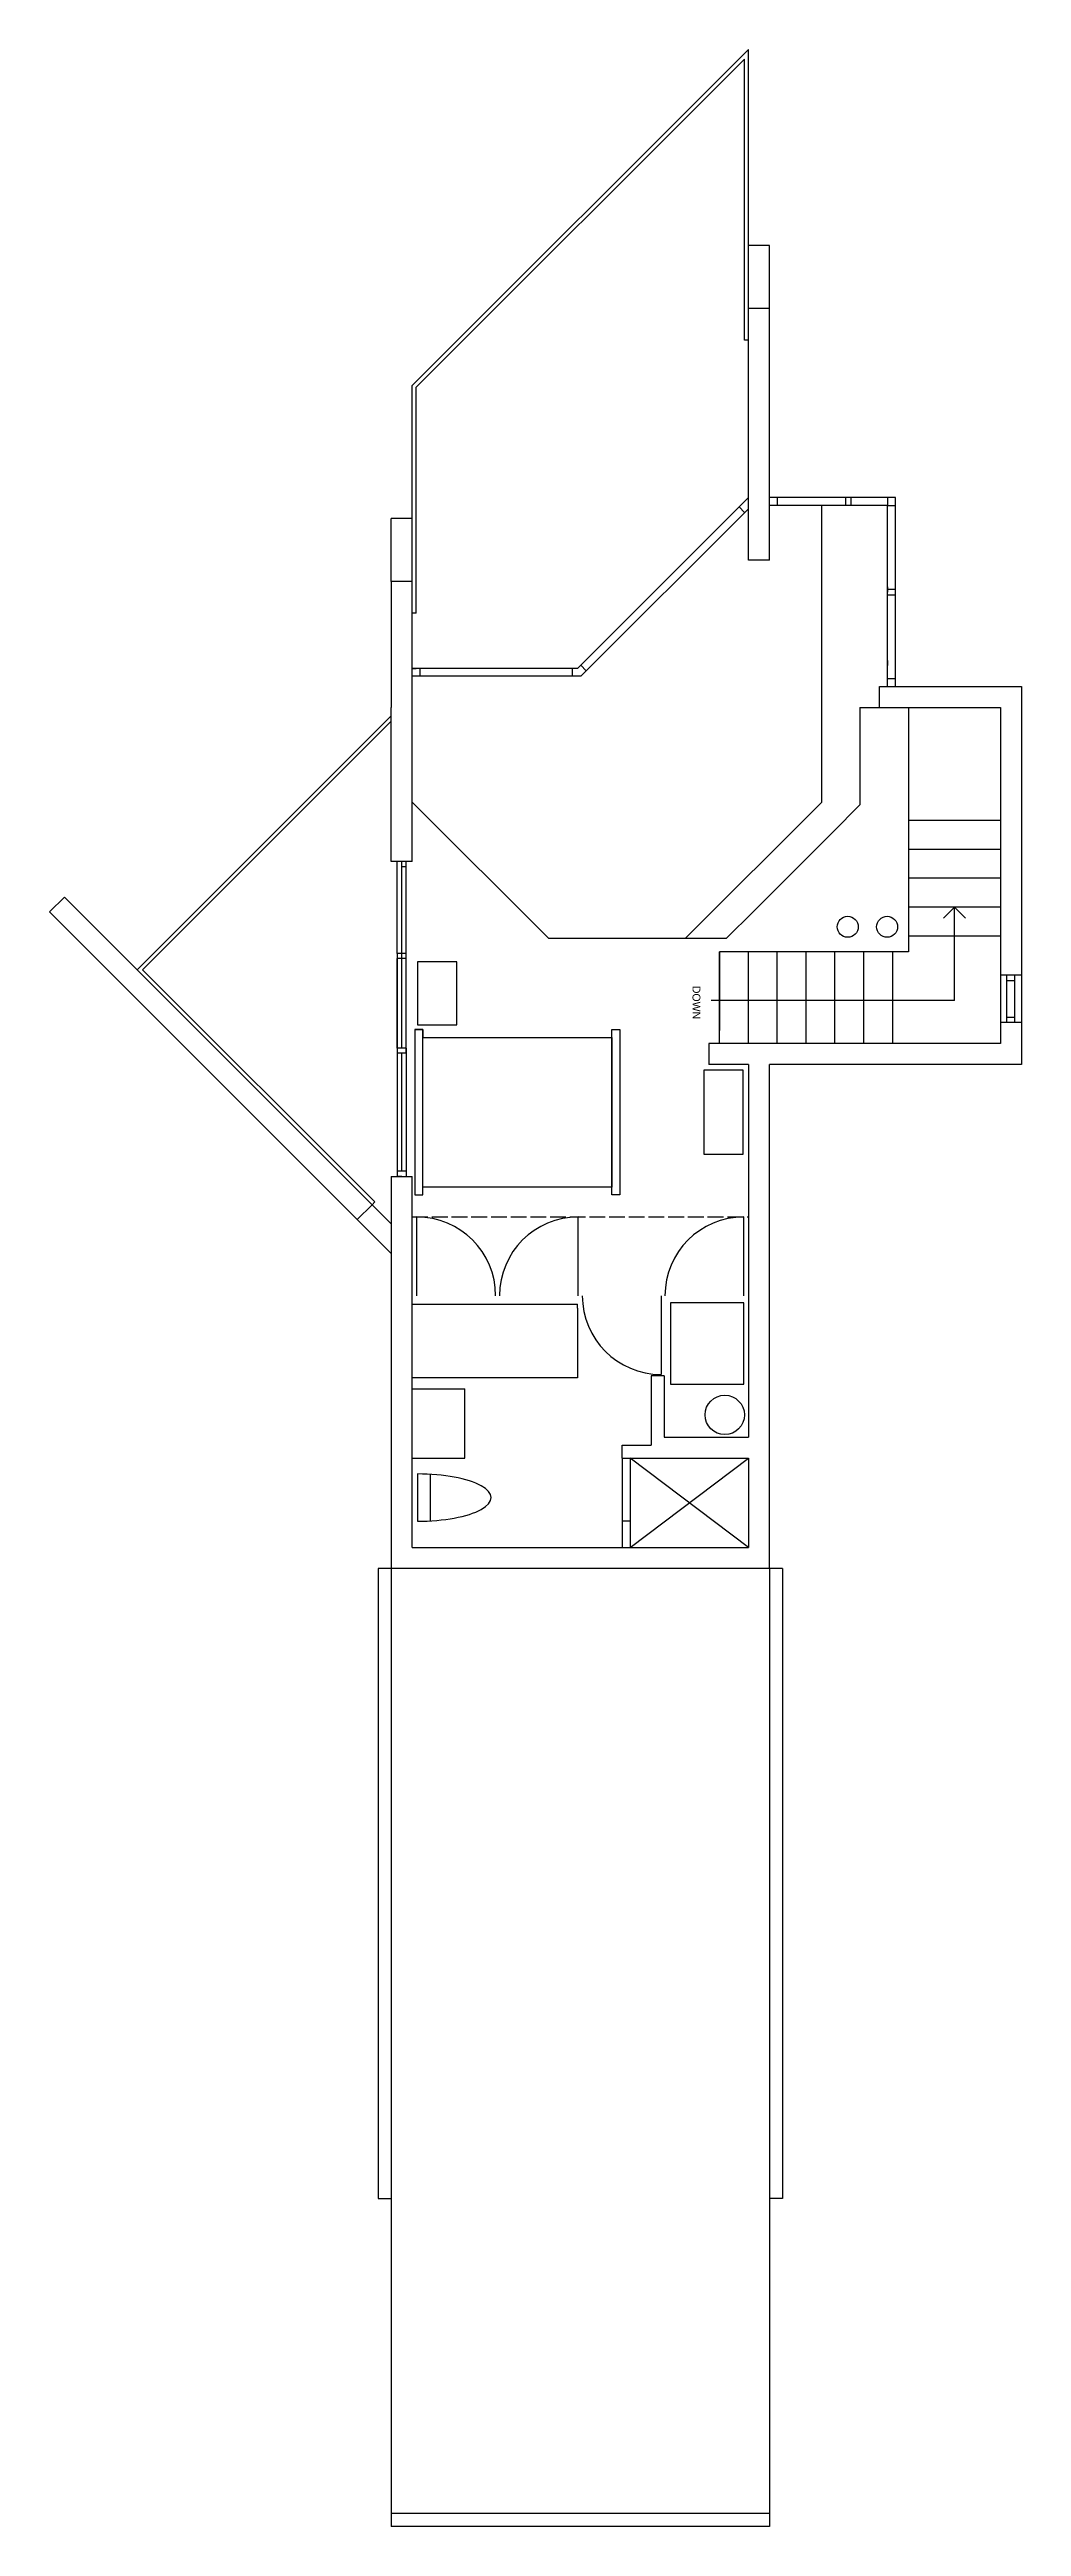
# Model space of a CAD drawing. Header units: inches. Extents: x -16498 to 2265, y 141 to 7454.
# Drawn here: x 1426 to 1796, y 2202 to 3146 of the extents above; entities that cross this region are included whole.
import ezdxf

# ---------------------------------------------------------------- set-up
doc = ezdxf.new("R2010")
doc.units = ezdxf.units.IN
doc.header["$LTSCALE"] = 0.5
doc.header["$MEASUREMENT"] = 0
doc.linetypes.add('ACAD_ISO02W100', pattern=[15, 12, -3])
for name, color, linetype in [('A-doors', 254, 'Continuous'), ('A-Elev-South', 7, 'Continuous'), ('A-fixtures', 140, 'Continuous'), ('A-furniture', 33, 'Continuous'), ('A-glazing', 252, 'Continuous'), ('A-millwork', 252, 'Continuous'), ('A-roof', 253, 'Continuous'), ('A-soffit', 251, 'ACAD_ISO02W100'), ('A-stairs', 252, 'Continuous'), ('A-text', 254, 'Continuous'), ('A-walls', 7, 'Continuous')]:
    doc.layers.add(name, color=color, linetype=linetype)

msp = doc.modelspace()

# ---------------------------------------------------------------- linework, layer by layer
at = {"layer": 'A-doors'}
msp.add_line((1659.66, 2640.52), (1654.66, 2640.52), dxfattribs=at)
at = {"layer": 'A-Elev-South', "color": 251}
for p, q in [((1691.66, 3047.14), (1691.66, 3071.14)), ((1561.41, 2765.44), (1561.41, 2716.48)), ((1561.41, 2763.44), (1561.41, 2716.48))]:
    msp.add_line(p, q, dxfattribs=at)
at = {"layer": 'A-Elev-South', "color": 252}
for p, q in [((1699.66, 3047.14), (1699.66, 3071.14)), ((1555.66, 2943.14), (1555.66, 2967.14)), ((1563.66, 2943.14), (1563.66, 2967.14))]:
    msp.add_line(p, q, dxfattribs=at)
at = {"layer": 'A-Elev-South', "color": 7}
msp.add_line((1555.66, 2943.14), (1555.66, 2895.14), dxfattribs=at)
at = {"layer": 'A-Elev-South', "color": 250}
for p, q in [((1557.91, 2801.48), (1557.91, 2836.48)), ((1561.41, 2765.44), (1561.41, 2799.48))]:
    msp.add_line(p, q, dxfattribs=at)
at = {"layer": 'A-Elev-South', "color": 253}
msp.add_line((1557.91, 2765.44), (1557.91, 2799.48), dxfattribs=at)
at = {"layer": 'A-fixtures'}
for p, q in [((1643.66, 2609.14), (1643.66, 2575.14)), ((1691.66, 2575.14), (1646.66, 2609.14)), ((1646.66, 2575.14), (1691.66, 2609.14)), ((1646.66, 2609.14), (1646.66, 2575.14)), ((1565.66, 2603.14), (1565.66, 2585.14)), ((1565.66, 2603.14), (1565.66, 2585.14)), ((1570.66, 2585.29), (1570.66, 2603)), ((1646.66, 2585.14), (1643.66, 2585.14))]:
    msp.add_line(p, q, dxfattribs=at)
msp.add_lwpolyline([(1689.98, 2668.33), (1661.98, 2668.33), (1661.98, 2637.33), (1689.98, 2637.33), (1689.98, 2668.33)], dxfattribs=at)
msp.add_circle((1682.66, 2625.64), 7.5, dxfattribs=at)
msp.add_ellipse((1565.66, 2594.14), major_axis=(-28, 0), ratio=0.321429, start_param=1.570796, end_param=4.712389, dxfattribs=at)
at = {"layer": 'A-furniture'}
for points in [[(1565.66, 2798.23), (1565.66, 2774.23), (1580.66, 2774.23), (1580.66, 2798.23), (1565.66, 2798.23)], [(1564.66, 2772.46), (1564.66, 2709.46), (1567.66, 2709.46), (1567.66, 2772.46), (1564.66, 2772.46), (1567.66, 2772.46), (1567.66, 2769.46), (1639.66, 2769.46), (1639.66, 2772.46), (1639.66, 2772.46), (1642.66, 2772.46), (1642.66, 2709.46), (1639.66, 2709.46), (1639.66, 2712.46), (1639.66, 2769.46), (1639.66, 2712.46), (1567.66, 2712.46)], [(1689.66, 2756.96), (1674.66, 2756.96), (1674.66, 2724.96), (1689.66, 2724.96), (1689.66, 2756.96)]]:
    msp.add_lwpolyline(points, dxfattribs=at)
at = {"layer": 'A-glazing'}
for p, q in [((1626.57, 2910.05), (1691.66, 2975.14)), ((1744.66, 2975.14), (1699.66, 2975.14)), ((1702.66, 2975.14), (1702.66, 2972.14)), ((1728.66, 2975.14), (1728.66, 2972.14)), ((1730.66, 2975.14), (1730.66, 2972.14)), ((1747.66, 2975.14), (1744.66, 2975.14)), ((1744.66, 2975.14), (1744.66, 2972.14)), ((1747.66, 2903.14), (1747.66, 2975.14)), ((1627.81, 2907.05), (1691.66, 2970.9)), ((1690.25, 2969.49), (1688.13, 2971.61)), ((1744.66, 2972.14), (1699.66, 2972.14)), ((1744.66, 2972.14), (1747.66, 2972.14)), ((1744.66, 2903.14), (1744.66, 2972.14)), ((1744.66, 2941.14), (1744.66, 2939.14)), ((1744.66, 2938.14), (1744.66, 2940.14)), ((1747.66, 2940.14), (1744.66, 2940.14)), ((1744.66, 2938.14), (1747.66, 2938.14)), ((1624.66, 2910.05), (1563.66, 2910.05)), ((1624.66, 2907.05), (1563.66, 2907.05)), ((1566.66, 2907.05), (1566.66, 2910.05)), ((1626.57, 2910.05), (1624.66, 2910.05)), ((1624.66, 2907.05), (1624.66, 2910.05)), ((1627.81, 2907.05), (1624.66, 2907.05)), ((1629.94, 2909.18), (1627.82, 2911.3)), ((1744.66, 2913.14), (1744.66, 2911.14)), ((1747.66, 2911.14), (1747.66, 2913.14)), ((1747.66, 2906.14), (1744.66, 2906.14)), ((1561.41, 2836.48), (1559.66, 2836.48)), ((1561.41, 2834.48), (1559.66, 2834.48)), ((1561.41, 2801.48), (1557.91, 2801.48)), ((1557.91, 2801.48), (1557.91, 2716.48)), ((1561.41, 2799.48), (1557.91, 2799.48)), ((1680.66, 2802.14), (1680.66, 2772.14)), ((1790.16, 2775.14), (1790.16, 2793.14)), ((1790.16, 2791.14), (1793.16, 2791.14)), ((1793.16, 2775.14), (1793.16, 2793.14)), ((1790.16, 2777.14), (1793.16, 2777.14)), ((1557.91, 2765.44), (1557.91, 2716.48)), ((1561.41, 2765.44), (1557.91, 2765.44)), ((1561.41, 2763.44), (1557.91, 2763.44)), ((1561.41, 2718.48), (1557.91, 2718.48)), ((1559.66, 2716.48), (1557.91, 2716.48))]:
    msp.add_line(p, q, dxfattribs=at)
at = {"layer": 'A-millwork'}
for p, q in [((1563.66, 3017.86), (1691.66, 3145.86)), ((1691.66, 3071.14), (1691.66, 3145.86)), ((1691.66, 3035.14), (1690.16, 3035.14)), ((1563.66, 2967.14), (1563.66, 3017.86)), ((1565.16, 2931.14), (1563.66, 2931.14)), ((1563.66, 2910.05), (1565.16, 2910.05)), ((1460.99, 2795.25), (1555.66, 2889.92)), ((1559.66, 2765.44), (1559.66, 2836.48)), ((1561.41, 2799.48), (1561.41, 2836.48)), ((1549.47, 2706.77), (1460.99, 2795.25)), ((1559.66, 2765.44), (1559.66, 2800.44)), ((1561.41, 2799.48), (1561.41, 2800.44)), ((1561.41, 2763.44), (1561.41, 2765.44)), ((1559.66, 2718.48), (1559.66, 2763.44)), ((1559.66, 2718.48), (1559.66, 2763.44)), ((1565.41, 2671.08), (1565.41, 2701.08)), ((1626.91, 2671.08), (1626.91, 2701.08)), ((1689.91, 2671.08), (1689.91, 2701.08)), ((1658.41, 2671.08), (1658.41, 2641.08)), ((1563.66, 2667.83), (1626.66, 2667.83)), ((1626.66, 2666.33), (1626.66, 2667.83)), ((1626.66, 2666.33), (1626.66, 2639.83)), ((1626.66, 2639.83), (1563.66, 2639.83)), ((1563.66, 2635.52), (1583.66, 2635.52)), ((1583.66, 2609.14), (1583.66, 2635.52)), ((1563.66, 2609.14), (1583.66, 2609.14))]:
    msp.add_line(p, q, dxfattribs=at)
at = {"layer": 'A-millwork', "color": 251}
for p, q in [((1565.16, 3017.24), (1690.16, 3142.24)), ((1690.16, 3035.14), (1690.16, 3142.24)), ((1565.16, 2931.14), (1565.16, 3017.24))]:
    msp.add_line(p, q, dxfattribs=at)
at = {"layer": 'A-millwork', "color": 254}
msp.add_line((1458.87, 2795.25), (1555.66, 2892.04), dxfattribs=at)
at = {"layer": 'A-millwork'}
for centre, start, end in [((1565.41, 2671.08), 0, 90), ((1626.91, 2671.08), 90, 180), ((1689.91, 2671.08), 90, 180), ((1658.41, 2671.08), 180, 270)]:
    msp.add_arc(centre, 30, start, end, dxfattribs=at)
at = {"layer": 'A-roof'}
for p, q in [((1550.66, 2567.14), (1550.66, 2327.14)), ((1555.66, 2567.14), (1550.66, 2567.14)), ((1555.66, 2567.14), (1555.66, 2207.14)), ((1699.66, 2567.14), (1699.66, 2207.14)), ((1704.66, 2567.14), (1699.66, 2567.14)), ((1704.66, 2567.14), (1704.66, 2327.14)), ((1550.66, 2327.14), (1555.66, 2327.14)), ((1704.66, 2327.14), (1699.66, 2327.14)), ((1699.66, 2207.14), (1555.66, 2207.14)), ((1555.66, 2207.14), (1555.66, 2202.14)), ((1699.66, 2202.14), (1555.66, 2202.14)), ((1699.66, 2207.14), (1699.66, 2202.14))]:
    msp.add_line(p, q, dxfattribs=at)
at = {"layer": 'A-soffit'}
msp.add_line((1563.66, 2701.08), (1691.66, 2701.08), dxfattribs=at)
at = {"layer": 'A-stairs'}
for p, q in [((1719.66, 2859.14), (1719.66, 2972.14)), ((1667.66, 2807.14), (1719.66, 2859.14)), ((1787.66, 2852.1), (1752.66, 2852.1)), ((1787.66, 2841.1), (1752.66, 2841.1)), ((1787.66, 2830.1), (1752.66, 2830.1)), ((1787.66, 2819.1), (1752.66, 2819.1)), ((1787.66, 2808.1), (1752.66, 2808.1)), ((1680.66, 2767.14), (1680.66, 2802.14)), ((1691.66, 2767.14), (1691.66, 2802.14)), ((1702.66, 2767.14), (1702.66, 2802.14)), ((1713.66, 2767.14), (1713.66, 2802.14)), ((1724.66, 2767.14), (1724.66, 2802.14)), ((1735.66, 2767.14), (1735.66, 2802.14)), ((1746.66, 2767.14), (1746.66, 2802.14))]:
    msp.add_line(p, q, dxfattribs=at)
at = {"layer": 'A-text'}
for p, q in [((1770.16, 2819.1), (1765.92, 2814.86)), ((1770.16, 2783.6), (1770.16, 2819.1)), ((1770.16, 2819.1), (1774.4, 2814.86)), ((1770.16, 2783.6), (1677.53, 2783.6))]:
    msp.add_line(p, q, dxfattribs=at)
at = {"layer": 'A-walls', "color": 252}
for p, q in [((1699.66, 3071.14), (1691.66, 3071.14)), ((1563.66, 2967.14), (1555.66, 2967.14))]:
    msp.add_line(p, q, dxfattribs=at)
at = {"layer": 'A-walls'}
for p, q in [((1691.66, 2951.34), (1691.66, 3047.14)), ((1699.66, 3047.14), (1691.66, 3047.14)), ((1699.66, 2951.34), (1699.66, 3047.14)), ((1699.66, 2951.34), (1691.66, 2951.34)), ((1563.66, 2943.14), (1555.66, 2943.14)), ((1563.66, 2836.48), (1563.66, 2943.14)), ((1741.66, 2895.14), (1741.66, 2903.14)), ((1741.66, 2903.14), (1795.66, 2903.14)), ((1795.66, 2903.14), (1795.66, 2793.14)), ((1555.66, 2836.48), (1555.66, 2895.14)), ((1734.13, 2895.14), (1734.13, 2858.06)), ((1734.13, 2895.14), (1787.66, 2895.14)), ((1752.66, 2895.14), (1752.66, 2802.14)), ((1787.66, 2895.14), (1787.66, 2793.14)), ((1615.66, 2807.14), (1563.66, 2859.14)), ((1723.66, 2847.59), (1734.13, 2858.06)), ((1723.66, 2847.59), (1693.69, 2817.61)), ((1563.66, 2836.48), (1555.66, 2836.48)), ((1683.22, 2807.14), (1693.69, 2817.61)), ((1683.22, 2807.14), (1615.66, 2807.14)), ((1752.66, 2802.14), (1680.66, 2802.14)), ((1795.66, 2793.14), (1787.66, 2793.14)), ((1787.66, 2775.14), (1787.66, 2767.14)), ((1795.66, 2775.14), (1787.66, 2775.14)), ((1795.66, 2775.14), (1795.66, 2759.14)), ((1787.66, 2767.14), (1676.66, 2767.14)), ((1676.66, 2767.14), (1676.66, 2759.14)), ((1691.66, 2759.14), (1676.66, 2759.14)), ((1691.66, 2759.14), (1691.66, 2617.14)), ((1699.66, 2567.14), (1699.66, 2759.14)), ((1795.66, 2759.14), (1699.66, 2759.14)), ((1555.66, 2716.48), (1555.66, 2567.14)), ((1555.66, 2716.48), (1563.66, 2716.48)), ((1563.66, 2575.14), (1563.66, 2716.48)), ((1654.66, 2640.52), (1654.66, 2614.14)), ((1659.66, 2640.52), (1659.66, 2617.14)), ((1643.66, 2614.14), (1654.66, 2614.14)), ((1643.66, 2609.14), (1643.66, 2614.14)), ((1659.66, 2617.14), (1691.66, 2617.14)), ((1643.66, 2609.14), (1691.66, 2609.14)), ((1691.66, 2609.14), (1691.66, 2575.14)), ((1699.66, 2567.14), (1555.66, 2567.14)), ((1563.66, 2575.14), (1691.66, 2575.14))]:
    msp.add_line(p, q, dxfattribs=at)
at = {"layer": 'A-walls', "color": 253}
for p, q in [((1563.66, 2943.14), (1555.66, 2943.14)), ((1431.2, 2822.92), (1555.66, 2698.46)), ((1787.66, 2793.14), (1787.66, 2775.14)), ((1795.66, 2793.14), (1795.66, 2775.14)), ((1548.4, 2705.71), (1549.47, 2706.77))]:
    msp.add_line(p, q, dxfattribs=at)
at = {"layer": 'A-walls', "color": 254}
for p, q in [((1425.54, 2817.26), (1431.2, 2822.92)), ((1538.5, 2704.3), (1425.54, 2817.26)), ((1555.66, 2687.14), (1538.5, 2704.3)), ((1542.75, 2700.06), (1548.4, 2705.71))]:
    msp.add_line(p, q, dxfattribs=at)
at = {"layer": 'A-walls'}
for centre in [(1729.51, 2811.62), (1744.51, 2811.62)]:
    msp.add_circle(centre, 4, dxfattribs=at)

# ---------------------------------------------------------------- texts
at = {"layer": 'A-text'}
msp.add_text('DOWN', height=3, rotation=270, dxfattribs=at).set_placement((1670.4, 2789.12))

doc.saveas('drawing.dxf')
